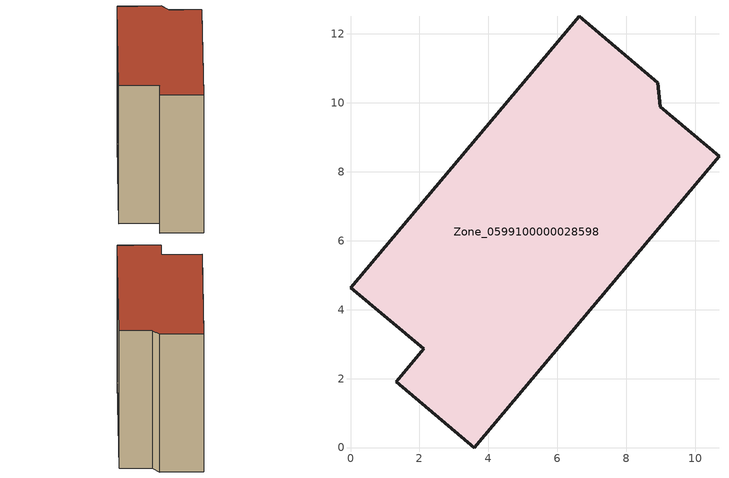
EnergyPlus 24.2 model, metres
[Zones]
Zone_0599100000028598
 floor ground (C_G): 10.69,8.46 3.59,0 1.32,1.91 2.12,2.87 0,4.64 6.63,12.51 8.92,10.59 8.99,9.89 z0
 wall outside (C_F): 3.59,0 10.69,8.46 8.99,9.89 8.92,10.59 6.63,12.51 0,4.64 2.12,2.87 1.32,1.91 3.59,0 z0:10.97
 roof outside (C_R): 10.69,8.46 8.99,9.89 8.92,10.59 6.63,12.51 0,4.64 2.12,2.87 1.32,1.91 3.59,0 z10.97
[BUILDING]
Pand.0599100000028598: North Axis=0; Terrain=City; Loads Convergence Tolerance Value=0.04; Temperature Convergence Tolerance Value=0.4; Solar Distribution=FullExterior; Maximum Number of Warmup Days=25; Minimum Number of Warmup Days=1
[Site:Location]
Rotterdam.The.Hague.AP_ZH_NLD Design_Conditions: Latitude=51.96; Longitude=4.45; Time Zone=1; Elevation=-4.5
[SITE:GROUNDTEMPERATURE:BUILDINGSURFACE]
18, 18, 18, 18, 18, 18, 18, 18, 18, 18, 18, 18
[MATERIAL] Thermal Absorptance=0.9; Solar Absorptance=0.7; Visible Absorptance=0.7
Name | Roughness | Thickness | Conductivity | Density | Specific Heat
G.TI.1946 | MediumSmooth | 0.15 | 1 | 540 | 1210
F.TI.1946 | Rough | 0.3 | 0.857143 | 1920 | 840
R.TI.1946 | MediumRough | 0.2 | 0.1 | 1500 | 1000
[CONSTRUCTION]
C_G: G.TI.1946
C_F: F.TI.1946
C_R: R.TI.1946
[ZONE]
Zone_0599100000028598: Type=1; Multiplier=1; Ceiling Height=Autocalculate; Volume=Autocalculate; Floor Area=autocalculate; Part of Total Floor Area=Yes
[ZONEINFILTRATION:DESIGNFLOWRATE]
Infil_Zone_0599100000028598: Zone or ZoneList or Space or SpaceList=Zone_0599100000028598; Schedule=AlwaysOn; Design Flow Rate Calculation Method=Flow/Area; Flow Rate per Floor Area=0.003; Constant Term Coefficient=1; Temperature Term Coefficient=0; Velocity Term Coefficient=0; Velocity Squared Term Coefficient=0
[HVACTEMPLATE:ZONE:IDEALLOADSAIRSYSTEM]
Zone_0599100000028598: Maximum Heating Supply Air Temperature=50; Minimum Cooling Supply Air Temperature=13; Maximum Heating Supply Air Humidity Ratio=0.0156; Minimum Cooling Supply Air Humidity Ratio=0.0077; Heating Limit=NoLimit; Cooling Limit=NoLimit; Dehumidification Control Type=ConstantSensibleHeatRatio; Cooling Sensible Heat Ratio=0.7; Dehumidification Setpoint=60; Humidification Control Type=None; Humidification Setpoint=30; Outdoor Air Method=None; Outdoor Air Flow Rate per Person=0.00944; Outdoor Air Flow Rate per Zone Floor Area=0; Outdoor Air Flow Rate per Zone=0; Demand Controlled Ventilation Type=None; Outdoor Air Economizer Type=NoEconomizer; Heat Recovery Type=None; Sensible Heat Recovery Effectiveness=0.7; Latent Heat Recovery Effectiveness=0.65
[ZONECONTROL:THERMOSTAT]
ThermostatControl_Zone_0599100000028598: Zone or ZoneList=Zone_0599100000028598; Control Type Schedule=DualSetpointControlType; Control 1=Thermostat_Zone_0599100000028598; Temperature Difference Between Cutout And Setpoint=0
[THERMOSTATSETPOINT:DUALSETPOINT]
Thermostat_Zone_0599100000028598: Heating Setpoint Temperature Schedule=HeatingSetpoint_Zone_0599100000028598; Cooling Setpoint Temperature Schedule=CoolingSetpoint_Zone_0599100000028598
[SCHEDULE:COMPACT]
HeatingSetpoint_Zone_0599100000028598: Through: 12/31, For: AllDays, Until: 24:00, 21
CoolingSetpoint_Zone_0599100000028598: Through: 12/31, For: AllDays, Until: 24:00, 24
DualSetpointControlType: Through: 12/31, For: AllDays, Until: 24:00, 4
AlwaysOn: Through: 12/31, For: AllDays, Until: 24:00, 1
